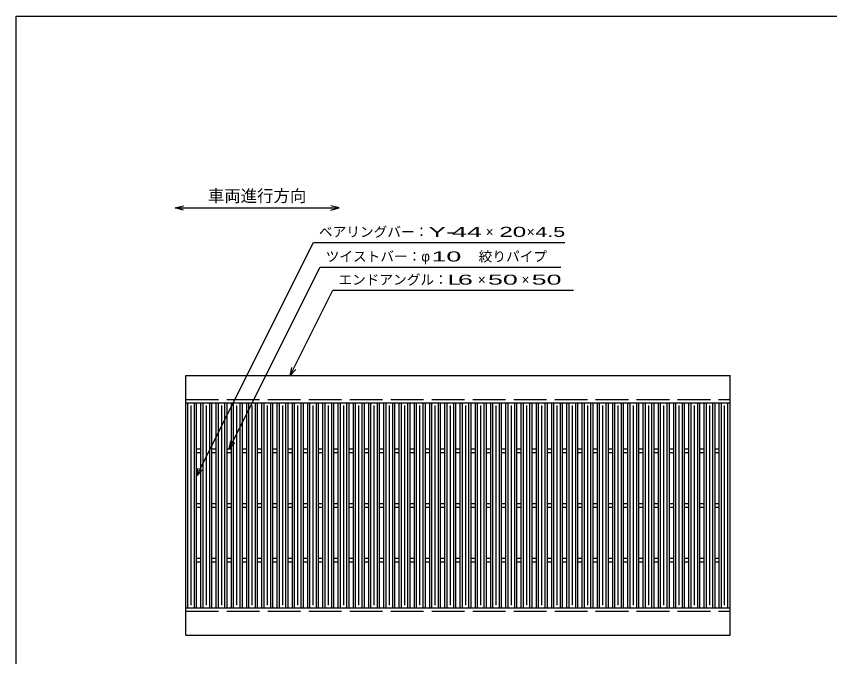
# Model space of a CAD drawing. Units: millimetres, scale not verified. Extents: x -1820 to 1724, y -1285 to 1059.
# Drawn here: x -1736 to -248, y -113 to 1059 of the extents above; entities that cross this region are included whole.
import ezdxf
from ezdxf.enums import TextEntityAlignment as Align

# ---------------------------------------------------------------- set-up
doc = ezdxf.new("R2010")
doc.units = ezdxf.units.MM
doc.header["$LTSCALE"] = 10
doc.linetypes.add('DASHED', pattern=[7.5, 6, -1.5])
for name, color, linetype, lineweight in [('0_2', 150, 'Continuous', 25), ('16', 3, 'Continuous', 25), ('22', 2, 'Continuous', 25)]:
    doc.layers.add(name, color=color, linetype=linetype, lineweight=lineweight)
doc.styles.add('ベクトル', font='')
doc.styles.get('ベクトル').set_extended_font_data('ベクトル')

msp = doc.modelspace()

# ---------------------------------------------------------------- linework, layer by layer
at = {"layer": '0_2'}
for p, q in [((-1736, -1141), (-1736, 1059)), ((-1736, 1059), (1724, 1059))]:
    msp.add_line(p, q, dxfattribs=at)
at = {"layer": '0_2', "color": 4}
for p, q in [((-1445.33, 708.33), (-1430.33, 712.33)), ((-1430.33, 704.33), (-1445.33, 708.33)), ((-1445.33, 708.33), (-1145.33, 708.33)), ((-1145.33, 708.33), (-1160.33, 712.33)), ((-1160.33, 704.33), (-1145.33, 708.33))]:
    msp.add_line(p, q, dxfattribs=at)
at = {"layer": '16'}
for p, q in [((-1426, 401.5), (-430, 401.5)), ((-1426, 351.5), (-1426, 401.5)), ((-430, 351.5), (-430, 401.5)), ((-1426, 351.5), (-430, 351.5)), ((-1426, -23.5), (-1426, 351.5)), ((-1426, 351.5), (-1406, 351.5)), ((-1422, -23.5), (-1422, 351.5)), ((-1416, -18.5), (-1416, 346.5)), ((-1410, -23.5), (-1410, 351.5)), ((-1406, -23.5), (-1406, 351.5)), ((-1398.1, -23.5), (-1398.1, 351.5)), ((-1398.1, 351.5), (-1378.1, 351.5)), ((-1394.1, -23.5), (-1394.1, 351.5)), ((-1388.1, -18.5), (-1388.1, 346.5)), ((-1382.1, -23.5), (-1382.1, 351.5)), ((-1378.1, -23.5), (-1378.1, 351.5)), ((-1370.2, -23.5), (-1370.2, 351.5)), ((-1370.2, 351.5), (-1350.2, 351.5)), ((-1366.2, -23.5), (-1366.2, 351.5)), ((-1360.2, -18.5), (-1360.2, 346.5)), ((-1354.2, -23.5), (-1354.2, 351.5)), ((-1350.2, -23.5), (-1350.2, 351.5)), ((-1342.3, -23.5), (-1342.3, 351.5)), ((-1342.3, 351.5), (-1322.3, 351.5)), ((-1338.3, -23.5), (-1338.3, 351.5)), ((-1332.3, -18.5), (-1332.3, 346.5)), ((-1326.3, -23.5), (-1326.3, 351.5)), ((-1322.3, -23.5), (-1322.3, 351.5)), ((-1314.4, -23.5), (-1314.4, 351.5)), ((-1314.4, 351.5), (-1294.4, 351.5)), ((-1310.4, -23.5), (-1310.4, 351.5)), ((-1304.4, -18.5), (-1304.4, 346.5)), ((-1298.4, -23.5), (-1298.4, 351.5)), ((-1294.4, -23.5), (-1294.4, 351.5)), ((-1286.5, -23.5), (-1286.5, 351.5)), ((-1286.5, 351.5), (-1266.5, 351.5)), ((-1282.5, -23.5), (-1282.5, 351.5)), ((-1276.5, -18.5), (-1276.5, 346.5)), ((-1270.5, -23.5), (-1270.5, 351.5)), ((-1266.5, -23.5), (-1266.5, 351.5)), ((-1258.6, -23.5), (-1258.6, 351.5)), ((-1258.6, 351.5), (-1238.6, 351.5)), ((-1254.6, -23.5), (-1254.6, 351.5)), ((-1248.6, -18.5), (-1248.6, 346.5)), ((-1242.6, -23.5), (-1242.6, 351.5)), ((-1238.6, -23.5), (-1238.6, 351.5)), ((-1230.7, -23.5), (-1230.7, 351.5)), ((-1230.7, 351.5), (-1210.7, 351.5)), ((-1226.7, -23.5), (-1226.7, 351.5)), ((-1220.7, -18.5), (-1220.7, 346.5)), ((-1214.7, -23.5), (-1214.7, 351.5)), ((-1210.7, -23.5), (-1210.7, 351.5)), ((-1202.8, -23.5), (-1202.8, 351.5)), ((-1202.8, 351.5), (-1182.8, 351.5)), ((-1198.8, -23.5), (-1198.8, 351.5)), ((-1192.8, -18.5), (-1192.8, 346.5)), ((-1186.8, -23.5), (-1186.8, 351.5)), ((-1182.8, -23.5), (-1182.8, 351.5)), ((-1174.9, -23.5), (-1174.9, 351.5)), ((-1174.9, 351.5), (-1154.9, 351.5)), ((-1170.9, -23.5), (-1170.9, 351.5)), ((-1164.9, -18.5), (-1164.9, 346.5)), ((-1158.9, -23.5), (-1158.9, 351.5)), ((-1154.9, -23.5), (-1154.9, 351.5)), ((-1147, -23.5), (-1147, 351.5)), ((-1147, 351.5), (-1127, 351.5)), ((-1143, -23.5), (-1143, 351.5)), ((-1137, -18.5), (-1137, 346.5)), ((-1131, -23.5), (-1131, 351.5)), ((-1127, -23.5), (-1127, 351.5)), ((-1119.1, -23.5), (-1119.1, 351.5)), ((-1119.1, 351.5), (-1099.1, 351.5)), ((-1115.1, -23.5), (-1115.1, 351.5)), ((-1109.1, -18.5), (-1109.1, 346.5)), ((-1103.1, -23.5), (-1103.1, 351.5)), ((-1099.1, -23.5), (-1099.1, 351.5)), ((-1091.2, -23.5), (-1091.2, 351.5)), ((-1091.2, 351.5), (-1071.2, 351.5)), ((-1087.2, -23.5), (-1087.2, 351.5)), ((-1081.2, -18.5), (-1081.2, 346.5)), ((-1075.2, -23.5), (-1075.2, 351.5)), ((-1071.2, -23.5), (-1071.2, 351.5)), ((-1063.3, -23.5), (-1063.3, 351.5)), ((-1063.3, 351.5), (-1043.3, 351.5)), ((-1059.3, -23.5), (-1059.3, 351.5)), ((-1053.3, -18.5), (-1053.3, 346.5)), ((-1047.3, -23.5), (-1047.3, 351.5)), ((-1043.3, -23.5), (-1043.3, 351.5)), ((-1035.4, -23.5), (-1035.4, 351.5)), ((-1035.4, 351.5), (-1015.4, 351.5)), ((-1031.4, -23.5), (-1031.4, 351.5)), ((-1025.4, -18.5), (-1025.4, 346.5)), ((-1019.4, -23.5), (-1019.4, 351.5)), ((-1015.4, -23.5), (-1015.4, 351.5)), ((-1007.5, -23.5), (-1007.5, 351.5)), ((-1007.5, 351.5), (-987.5, 351.5)), ((-1003.5, -23.5), (-1003.5, 351.5)), ((-997.5, -18.5), (-997.5, 346.5)), ((-991.5, -23.5), (-991.5, 351.5)), ((-987.5, -23.5), (-987.5, 351.5)), ((-979.6, -23.5), (-979.6, 351.5)), ((-979.6, 351.5), (-959.6, 351.5)), ((-975.6, -23.5), (-975.6, 351.5)), ((-969.6, -18.5), (-969.6, 346.5)), ((-963.6, -23.5), (-963.6, 351.5)), ((-959.6, -23.5), (-959.6, 351.5)), ((-951.7, -23.5), (-951.7, 351.5)), ((-951.7, 351.5), (-931.7, 351.5)), ((-947.7, -23.5), (-947.7, 351.5)), ((-941.7, -18.5), (-941.7, 346.5)), ((-935.7, -23.5), (-935.7, 351.5)), ((-931.7, -23.5), (-931.7, 351.5)), ((-923.8, -23.5), (-923.8, 351.5)), ((-923.8, 351.5), (-903.8, 351.5)), ((-919.8, -23.5), (-919.8, 351.5)), ((-913.8, -18.5), (-913.8, 346.5)), ((-907.8, -23.5), (-907.8, 351.5)), ((-903.8, -23.5), (-903.8, 351.5)), ((-895.9, -23.5), (-895.9, 351.5)), ((-895.9, 351.5), (-875.9, 351.5)), ((-891.9, -23.5), (-891.9, 351.5)), ((-885.9, -18.5), (-885.9, 346.5)), ((-879.9, -23.5), (-879.9, 351.5)), ((-875.9, -23.5), (-875.9, 351.5)), ((-868, -23.5), (-868, 351.5)), ((-868, 351.5), (-848, 351.5)), ((-864, -23.5), (-864, 351.5)), ((-858, -18.5), (-858, 346.5)), ((-852, -23.5), (-852, 351.5)), ((-848, -23.5), (-848, 351.5)), ((-840.1, -23.5), (-840.1, 351.5)), ((-840.1, 351.5), (-820.1, 351.5)), ((-836.1, -23.5), (-836.1, 351.5)), ((-830.1, -18.5), (-830.1, 346.5)), ((-824.1, -23.5), (-824.1, 351.5)), ((-820.1, -23.5), (-820.1, 351.5)), ((-812.2, -23.5), (-812.2, 351.5)), ((-812.2, 351.5), (-792.2, 351.5)), ((-808.2, -23.5), (-808.2, 351.5)), ((-802.2, -18.5), (-802.2, 346.5)), ((-796.2, -23.5), (-796.2, 351.5)), ((-792.2, -23.5), (-792.2, 351.5)), ((-784.3, -23.5), (-784.3, 351.5)), ((-784.3, 351.5), (-764.3, 351.5)), ((-780.3, -23.5), (-780.3, 351.5)), ((-774.3, -18.5), (-774.3, 346.5)), ((-768.3, -23.5), (-768.3, 351.5)), ((-764.3, -23.5), (-764.3, 351.5)), ((-756.4, -23.5), (-756.4, 351.5)), ((-756.4, 351.5), (-736.4, 351.5)), ((-752.4, -23.5), (-752.4, 351.5)), ((-746.4, -18.5), (-746.4, 346.5)), ((-740.4, -23.5), (-740.4, 351.5)), ((-736.4, -23.5), (-736.4, 351.5)), ((-728.5, -23.5), (-728.5, 351.5)), ((-728.5, 351.5), (-708.5, 351.5)), ((-724.5, -23.5), (-724.5, 351.5)), ((-718.5, -18.5), (-718.5, 346.5)), ((-712.5, -23.5), (-712.5, 351.5)), ((-708.5, -23.5), (-708.5, 351.5)), ((-700.6, -23.5), (-700.6, 351.5)), ((-700.6, 351.5), (-680.6, 351.5)), ((-696.6, -23.5), (-696.6, 351.5)), ((-690.6, -18.5), (-690.6, 346.5)), ((-684.6, -23.5), (-684.6, 351.5)), ((-680.6, -23.5), (-680.6, 351.5)), ((-672.7, -23.5), (-672.7, 351.5)), ((-672.7, 351.5), (-652.7, 351.5)), ((-668.7, -23.5), (-668.7, 351.5)), ((-662.7, -18.5), (-662.7, 346.5)), ((-656.7, -23.5), (-656.7, 351.5)), ((-652.7, -23.5), (-652.7, 351.5)), ((-644.8, -23.5), (-644.8, 351.5)), ((-644.8, 351.5), (-624.8, 351.5)), ((-640.8, -23.5), (-640.8, 351.5)), ((-634.8, -18.5), (-634.8, 346.5)), ((-628.8, -23.5), (-628.8, 351.5)), ((-624.8, -23.5), (-624.8, 351.5)), ((-616.9, -23.5), (-616.9, 351.5)), ((-616.9, 351.5), (-596.9, 351.5)), ((-612.9, -23.5), (-612.9, 351.5)), ((-606.9, -18.5), (-606.9, 346.5)), ((-600.9, -23.5), (-600.9, 351.5)), ((-596.9, -23.5), (-596.9, 351.5)), ((-589, -23.5), (-589, 351.5)), ((-589, 351.5), (-569, 351.5)), ((-585, -23.5), (-585, 351.5)), ((-579, -18.5), (-579, 346.5)), ((-573, -23.5), (-573, 351.5)), ((-569, -23.5), (-569, 351.5)), ((-561.1, -23.5), (-561.1, 351.5)), ((-561.1, 351.5), (-541.1, 351.5)), ((-557.1, -23.5), (-557.1, 351.5)), ((-551.1, -18.5), (-551.1, 346.5)), ((-545.1, -23.5), (-545.1, 351.5)), ((-541.1, -23.5), (-541.1, 351.5)), ((-533.2, -23.5), (-533.2, 351.5)), ((-533.2, 351.5), (-513.2, 351.5)), ((-529.2, -23.5), (-529.2, 351.5)), ((-523.2, -18.5), (-523.2, 346.5)), ((-517.2, -23.5), (-517.2, 351.5)), ((-513.2, -23.5), (-513.2, 351.5)), ((-505.3, -23.5), (-505.3, 351.5)), ((-505.3, 351.5), (-485.3, 351.5)), ((-501.3, -23.5), (-501.3, 351.5)), ((-495.3, -18.5), (-495.3, 346.5)), ((-489.3, -23.5), (-489.3, 351.5)), ((-485.3, -23.5), (-485.3, 351.5)), ((-477.4, -23.5), (-477.4, 351.5)), ((-477.4, 351.5), (-457.4, 351.5)), ((-473.4, -23.5), (-473.4, 351.5)), ((-467.4, -18.5), (-467.4, 346.5)), ((-461.4, -23.5), (-461.4, 351.5)), ((-457.4, -23.5), (-457.4, 351.5)), ((-450, -23.5), (-450, 351.5)), ((-450, 351.5), (-430, 351.5)), ((-446, -23.5), (-446, 351.5)), ((-440, -18.5), (-440, 346.5)), ((-434, -23.5), (-434, 351.5)), ((-430, -23.5), (-430, 351.5)), ((-1406, 267.5), (-1398.1, 267.5)), ((-1406, 260.5), (-1398.1, 260.5)), ((-1378.1, 267.5), (-1370.2, 267.5)), ((-1378.1, 260.5), (-1370.2, 260.5)), ((-1350.2, 267.5), (-1342.3, 267.5)), ((-1350.2, 260.5), (-1342.3, 260.5)), ((-1322.3, 267.5), (-1314.4, 267.5)), ((-1322.3, 260.5), (-1314.4, 260.5)), ((-1294.4, 267.5), (-1286.5, 267.5)), ((-1294.4, 260.5), (-1286.5, 260.5)), ((-1266.5, 267.5), (-1258.6, 267.5)), ((-1266.5, 260.5), (-1258.6, 260.5)), ((-1238.6, 267.5), (-1230.7, 267.5)), ((-1238.6, 260.5), (-1230.7, 260.5)), ((-1210.7, 267.5), (-1202.8, 267.5)), ((-1210.7, 260.5), (-1202.8, 260.5)), ((-1182.8, 267.5), (-1174.9, 267.5)), ((-1182.8, 260.5), (-1174.9, 260.5)), ((-1154.9, 267.5), (-1147, 267.5)), ((-1154.9, 260.5), (-1147, 260.5)), ((-1127, 267.5), (-1119.1, 267.5)), ((-1127, 260.5), (-1119.1, 260.5)), ((-1099.1, 267.5), (-1091.2, 267.5)), ((-1099.1, 260.5), (-1091.2, 260.5)), ((-1071.2, 267.5), (-1063.3, 267.5)), ((-1071.2, 260.5), (-1063.3, 260.5)), ((-1043.3, 267.5), (-1035.4, 267.5)), ((-1043.3, 260.5), (-1035.4, 260.5)), ((-1015.4, 267.5), (-1007.5, 267.5)), ((-1015.4, 260.5), (-1007.5, 260.5)), ((-987.5, 267.5), (-979.6, 267.5)), ((-987.5, 260.5), (-979.6, 260.5)), ((-959.6, 267.5), (-951.7, 267.5)), ((-959.6, 260.5), (-951.7, 260.5)), ((-931.7, 267.5), (-923.8, 267.5)), ((-931.7, 260.5), (-923.8, 260.5)), ((-903.8, 267.5), (-895.9, 267.5)), ((-903.8, 260.5), (-895.9, 260.5)), ((-875.9, 267.5), (-868, 267.5)), ((-875.9, 260.5), (-868, 260.5)), ((-848, 267.5), (-840.1, 267.5)), ((-848, 260.5), (-840.1, 260.5)), ((-820.1, 267.5), (-812.2, 267.5)), ((-820.1, 260.5), (-812.2, 260.5)), ((-792.2, 267.5), (-784.3, 267.5)), ((-792.2, 260.5), (-784.3, 260.5)), ((-764.3, 267.5), (-756.4, 267.5)), ((-764.3, 260.5), (-756.4, 260.5)), ((-736.4, 267.5), (-728.5, 267.5)), ((-736.4, 260.5), (-728.5, 260.5)), ((-708.5, 267.5), (-700.6, 267.5)), ((-708.5, 260.5), (-700.6, 260.5)), ((-680.6, 267.5), (-672.7, 267.5)), ((-680.6, 260.5), (-672.7, 260.5)), ((-652.7, 267.5), (-644.8, 267.5)), ((-652.7, 260.5), (-644.8, 260.5)), ((-624.8, 267.5), (-616.9, 267.5)), ((-624.8, 260.5), (-616.9, 260.5)), ((-596.9, 267.5), (-589, 267.5)), ((-596.9, 260.5), (-589, 260.5)), ((-569, 267.5), (-561.1, 267.5)), ((-569, 260.5), (-561.1, 260.5)), ((-541.1, 267.5), (-533.2, 267.5)), ((-541.1, 260.5), (-533.2, 260.5)), ((-513.2, 267.5), (-505.3, 267.5)), ((-513.2, 260.5), (-505.3, 260.5)), ((-485.3, 267.5), (-477.4, 267.5)), ((-485.3, 260.5), (-477.4, 260.5)), ((-457.4, 267.5), (-450, 267.5)), ((-457.4, 260.5), (-450, 260.5)), ((-1406, 167.5), (-1398.1, 167.5)), ((-1378.1, 167.5), (-1370.2, 167.5)), ((-1350.2, 167.5), (-1342.3, 167.5)), ((-1322.3, 167.5), (-1314.4, 167.5)), ((-1294.4, 167.5), (-1286.5, 167.5)), ((-1266.5, 167.5), (-1258.6, 167.5)), ((-1238.6, 167.5), (-1230.7, 167.5)), ((-1210.7, 167.5), (-1202.8, 167.5)), ((-1182.8, 167.5), (-1174.9, 167.5)), ((-1154.9, 167.5), (-1147, 167.5)), ((-1127, 167.5), (-1119.1, 167.5)), ((-1099.1, 167.5), (-1091.2, 167.5)), ((-1071.2, 167.5), (-1063.3, 167.5)), ((-1043.3, 167.5), (-1035.4, 167.5)), ((-1015.4, 167.5), (-1007.5, 167.5)), ((-987.5, 167.5), (-979.6, 167.5)), ((-959.6, 167.5), (-951.7, 167.5)), ((-931.7, 167.5), (-923.8, 167.5)), ((-903.8, 167.5), (-895.9, 167.5)), ((-875.9, 167.5), (-868, 167.5)), ((-848, 167.5), (-840.1, 167.5)), ((-820.1, 167.5), (-812.2, 167.5)), ((-792.2, 167.5), (-784.3, 167.5)), ((-764.3, 167.5), (-756.4, 167.5)), ((-736.4, 167.5), (-728.5, 167.5)), ((-708.5, 167.5), (-700.6, 167.5)), ((-680.6, 167.5), (-672.7, 167.5)), ((-652.7, 167.5), (-644.8, 167.5)), ((-624.8, 167.5), (-616.9, 167.5)), ((-596.9, 167.5), (-589, 167.5)), ((-569, 167.5), (-561.1, 167.5)), ((-541.1, 167.5), (-533.2, 167.5)), ((-513.2, 167.5), (-505.3, 167.5)), ((-485.3, 167.5), (-477.4, 167.5)), ((-457.4, 167.5), (-450, 167.5)), ((-1406, 160.5), (-1398.1, 160.5)), ((-1378.1, 160.5), (-1370.2, 160.5)), ((-1350.2, 160.5), (-1342.3, 160.5)), ((-1322.3, 160.5), (-1314.4, 160.5)), ((-1294.4, 160.5), (-1286.5, 160.5)), ((-1266.5, 160.5), (-1258.6, 160.5)), ((-1238.6, 160.5), (-1230.7, 160.5)), ((-1210.7, 160.5), (-1202.8, 160.5)), ((-1182.8, 160.5), (-1174.9, 160.5)), ((-1154.9, 160.5), (-1147, 160.5)), ((-1127, 160.5), (-1119.1, 160.5)), ((-1099.1, 160.5), (-1091.2, 160.5)), ((-1071.2, 160.5), (-1063.3, 160.5)), ((-1043.3, 160.5), (-1035.4, 160.5)), ((-1015.4, 160.5), (-1007.5, 160.5)), ((-987.5, 160.5), (-979.6, 160.5)), ((-959.6, 160.5), (-951.7, 160.5)), ((-931.7, 160.5), (-923.8, 160.5)), ((-903.8, 160.5), (-895.9, 160.5)), ((-875.9, 160.5), (-868, 160.5)), ((-848, 160.5), (-840.1, 160.5)), ((-820.1, 160.5), (-812.2, 160.5)), ((-792.2, 160.5), (-784.3, 160.5)), ((-764.3, 160.5), (-756.4, 160.5)), ((-736.4, 160.5), (-728.5, 160.5)), ((-708.5, 160.5), (-700.6, 160.5)), ((-680.6, 160.5), (-672.7, 160.5)), ((-652.7, 160.5), (-644.8, 160.5)), ((-624.8, 160.5), (-616.9, 160.5)), ((-596.9, 160.5), (-589, 160.5)), ((-569, 160.5), (-561.1, 160.5)), ((-541.1, 160.5), (-533.2, 160.5)), ((-513.2, 160.5), (-505.3, 160.5)), ((-485.3, 160.5), (-477.4, 160.5)), ((-457.4, 160.5), (-450, 160.5)), ((-1406, 67.5), (-1398.1, 67.5)), ((-1406, 60.5), (-1398.1, 60.5)), ((-1378.1, 67.5), (-1370.2, 67.5)), ((-1378.1, 60.5), (-1370.2, 60.5)), ((-1350.2, 67.5), (-1342.3, 67.5)), ((-1350.2, 60.5), (-1342.3, 60.5)), ((-1322.3, 67.5), (-1314.4, 67.5)), ((-1322.3, 60.5), (-1314.4, 60.5)), ((-1294.4, 67.5), (-1286.5, 67.5)), ((-1294.4, 60.5), (-1286.5, 60.5)), ((-1266.5, 67.5), (-1258.6, 67.5)), ((-1266.5, 60.5), (-1258.6, 60.5)), ((-1238.6, 67.5), (-1230.7, 67.5)), ((-1238.6, 60.5), (-1230.7, 60.5)), ((-1210.7, 67.5), (-1202.8, 67.5)), ((-1210.7, 60.5), (-1202.8, 60.5)), ((-1182.8, 67.5), (-1174.9, 67.5)), ((-1182.8, 60.5), (-1174.9, 60.5)), ((-1154.9, 67.5), (-1147, 67.5)), ((-1154.9, 60.5), (-1147, 60.5)), ((-1127, 67.5), (-1119.1, 67.5)), ((-1127, 60.5), (-1119.1, 60.5)), ((-1099.1, 67.5), (-1091.2, 67.5)), ((-1099.1, 60.5), (-1091.2, 60.5)), ((-1071.2, 67.5), (-1063.3, 67.5)), ((-1071.2, 60.5), (-1063.3, 60.5)), ((-1043.3, 67.5), (-1035.4, 67.5)), ((-1043.3, 60.5), (-1035.4, 60.5)), ((-1015.4, 67.5), (-1007.5, 67.5)), ((-1015.4, 60.5), (-1007.5, 60.5)), ((-987.5, 67.5), (-979.6, 67.5)), ((-987.5, 60.5), (-979.6, 60.5)), ((-959.6, 67.5), (-951.7, 67.5)), ((-959.6, 60.5), (-951.7, 60.5)), ((-931.7, 67.5), (-923.8, 67.5)), ((-931.7, 60.5), (-923.8, 60.5)), ((-903.8, 67.5), (-895.9, 67.5)), ((-903.8, 60.5), (-895.9, 60.5)), ((-875.9, 67.5), (-868, 67.5)), ((-875.9, 60.5), (-868, 60.5)), ((-848, 67.5), (-840.1, 67.5)), ((-848, 60.5), (-840.1, 60.5)), ((-820.1, 67.5), (-812.2, 67.5)), ((-820.1, 60.5), (-812.2, 60.5)), ((-792.2, 67.5), (-784.3, 67.5)), ((-792.2, 60.5), (-784.3, 60.5)), ((-764.3, 67.5), (-756.4, 67.5)), ((-764.3, 60.5), (-756.4, 60.5)), ((-736.4, 67.5), (-728.5, 67.5)), ((-736.4, 60.5), (-728.5, 60.5)), ((-708.5, 67.5), (-700.6, 67.5)), ((-708.5, 60.5), (-700.6, 60.5)), ((-680.6, 67.5), (-672.7, 67.5)), ((-680.6, 60.5), (-672.7, 60.5)), ((-652.7, 67.5), (-644.8, 67.5)), ((-652.7, 60.5), (-644.8, 60.5)), ((-624.8, 67.5), (-616.9, 67.5)), ((-624.8, 60.5), (-616.9, 60.5)), ((-596.9, 67.5), (-589, 67.5)), ((-596.9, 60.5), (-589, 60.5)), ((-569, 67.5), (-561.1, 67.5)), ((-569, 60.5), (-561.1, 60.5)), ((-541.1, 67.5), (-533.2, 67.5)), ((-541.1, 60.5), (-533.2, 60.5)), ((-513.2, 67.5), (-505.3, 67.5)), ((-513.2, 60.5), (-505.3, 60.5)), ((-485.3, 67.5), (-477.4, 67.5)), ((-485.3, 60.5), (-477.4, 60.5)), ((-457.4, 67.5), (-450, 67.5)), ((-457.4, 60.5), (-450, 60.5)), ((-1426, -23.5), (-430, -23.5)), ((-1426, -73.5), (-1426, -23.5)), ((-1426, -23.5), (-1406, -23.5)), ((-1398.1, -23.5), (-1378.1, -23.5)), ((-1370.2, -23.5), (-1350.2, -23.5)), ((-1342.3, -23.5), (-1322.3, -23.5)), ((-1314.4, -23.5), (-1294.4, -23.5)), ((-1286.5, -23.5), (-1266.5, -23.5)), ((-1258.6, -23.5), (-1238.6, -23.5)), ((-1230.7, -23.5), (-1210.7, -23.5)), ((-1202.8, -23.5), (-1182.8, -23.5)), ((-1174.9, -23.5), (-1154.9, -23.5)), ((-1147, -23.5), (-1127, -23.5)), ((-1119.1, -23.5), (-1099.1, -23.5)), ((-1091.2, -23.5), (-1071.2, -23.5)), ((-1063.3, -23.5), (-1043.3, -23.5)), ((-1035.4, -23.5), (-1015.4, -23.5)), ((-1007.5, -23.5), (-987.5, -23.5)), ((-979.6, -23.5), (-959.6, -23.5)), ((-951.7, -23.5), (-931.7, -23.5)), ((-923.8, -23.5), (-903.8, -23.5)), ((-895.9, -23.5), (-875.9, -23.5)), ((-868, -23.5), (-848, -23.5)), ((-840.1, -23.5), (-820.1, -23.5)), ((-812.2, -23.5), (-792.2, -23.5)), ((-784.3, -23.5), (-764.3, -23.5)), ((-756.4, -23.5), (-736.4, -23.5)), ((-728.5, -23.5), (-708.5, -23.5)), ((-700.6, -23.5), (-680.6, -23.5)), ((-672.7, -23.5), (-652.7, -23.5)), ((-644.8, -23.5), (-624.8, -23.5)), ((-616.9, -23.5), (-596.9, -23.5)), ((-589, -23.5), (-569, -23.5)), ((-561.1, -23.5), (-541.1, -23.5)), ((-533.2, -23.5), (-513.2, -23.5)), ((-505.3, -23.5), (-485.3, -23.5)), ((-477.4, -23.5), (-457.4, -23.5)), ((-450, -23.5), (-430, -23.5)), ((-430, -73.5), (-430, -23.5)), ((-1426, -73.5), (-430, -73.5))]:
    msp.add_line(p, q, dxfattribs=at)
at = {"layer": '16', "linetype": 'DASHED'}
for p, q in [((-1426, 357.5), (-430, 357.5)), ((-1426, -29.5), (-430, -29.5))]:
    msp.add_line(p, q, dxfattribs=at)
at = {"layer": '22', "color": 4}
for p, q in [((-1406, 217.5), (-1192.25, 645)), ((-1192.25, 645), (-732.25, 645)), ((-1346.25, 267.5), (-1180, 600)), ((-1180, 600), (-740, 600)), ((-1234.65, 401.5), (-1156.65, 557.5)), ((-1156.65, 557.5), (-716.65, 557.5)), ((-1234.65, 401.5), (-1231.65, 416.1)), ((-1234.65, 401.5), (-1224.65, 412.5)), ((-1346.25, 267.5), (-1343.25, 282.1)), ((-1346.25, 267.5), (-1336.25, 278.5)), ((-1406, 217.5), (-1403, 232.1)), ((-1406, 217.5), (-1396, 228.5))]:
    msp.add_line(p, q, dxfattribs=at)

# ---------------------------------------------------------------- texts
at = {"layer": '0_2', "color": 2, "style": 'ベクトル'}
msp.add_text('車両進行方向', height=21.99, dxfattribs=at).set_placement((-1385.33, 730.33), align=Align.MIDDLE_LEFT)
at = {"layer": '22', "style": 'ベクトル'}
for s, p in [('ベアリングバー：', (-1182.25, 664.5)), ('×', (-877.25, 664.5)), ('×', (-802.25, 664.5)), ('ツイストバー：', (-1170, 619.5)), ('絞りパイプ', (-890, 619.5)), ('φ', (-995, 619.5)), ('エンドアングル：', (-1146.65, 577)), ('×', (-891.65, 577)), ('×', (-811.65, 577))]:
    msp.add_text(s, height=18.33, dxfattribs=at).set_placement(p, align=Align.MIDDLE_LEFT)
for s, width, p in [('Y-', 2, (-982.25, 664.5)), (' 44 ', 2, (-952.25, 664.5)), ('20', 1.8, (-852.25, 664.5)), (' 4.5 ', 1.6, (-797.25, 664.5)), (' 10 ', 2, (-990, 619.5)), ('L', 1.8, (-946.65, 577)), (' 6 ', 2, (-941.65, 577)), (' 50 ', 2, (-886.65, 577)), (' 50 ', 2, (-806.65, 577))]:
    msp.add_text(s, height=18.33, dxfattribs=dict(at, width=width)).set_placement(p, align=Align.MIDDLE_LEFT)

doc.saveas('drawing.dxf')
